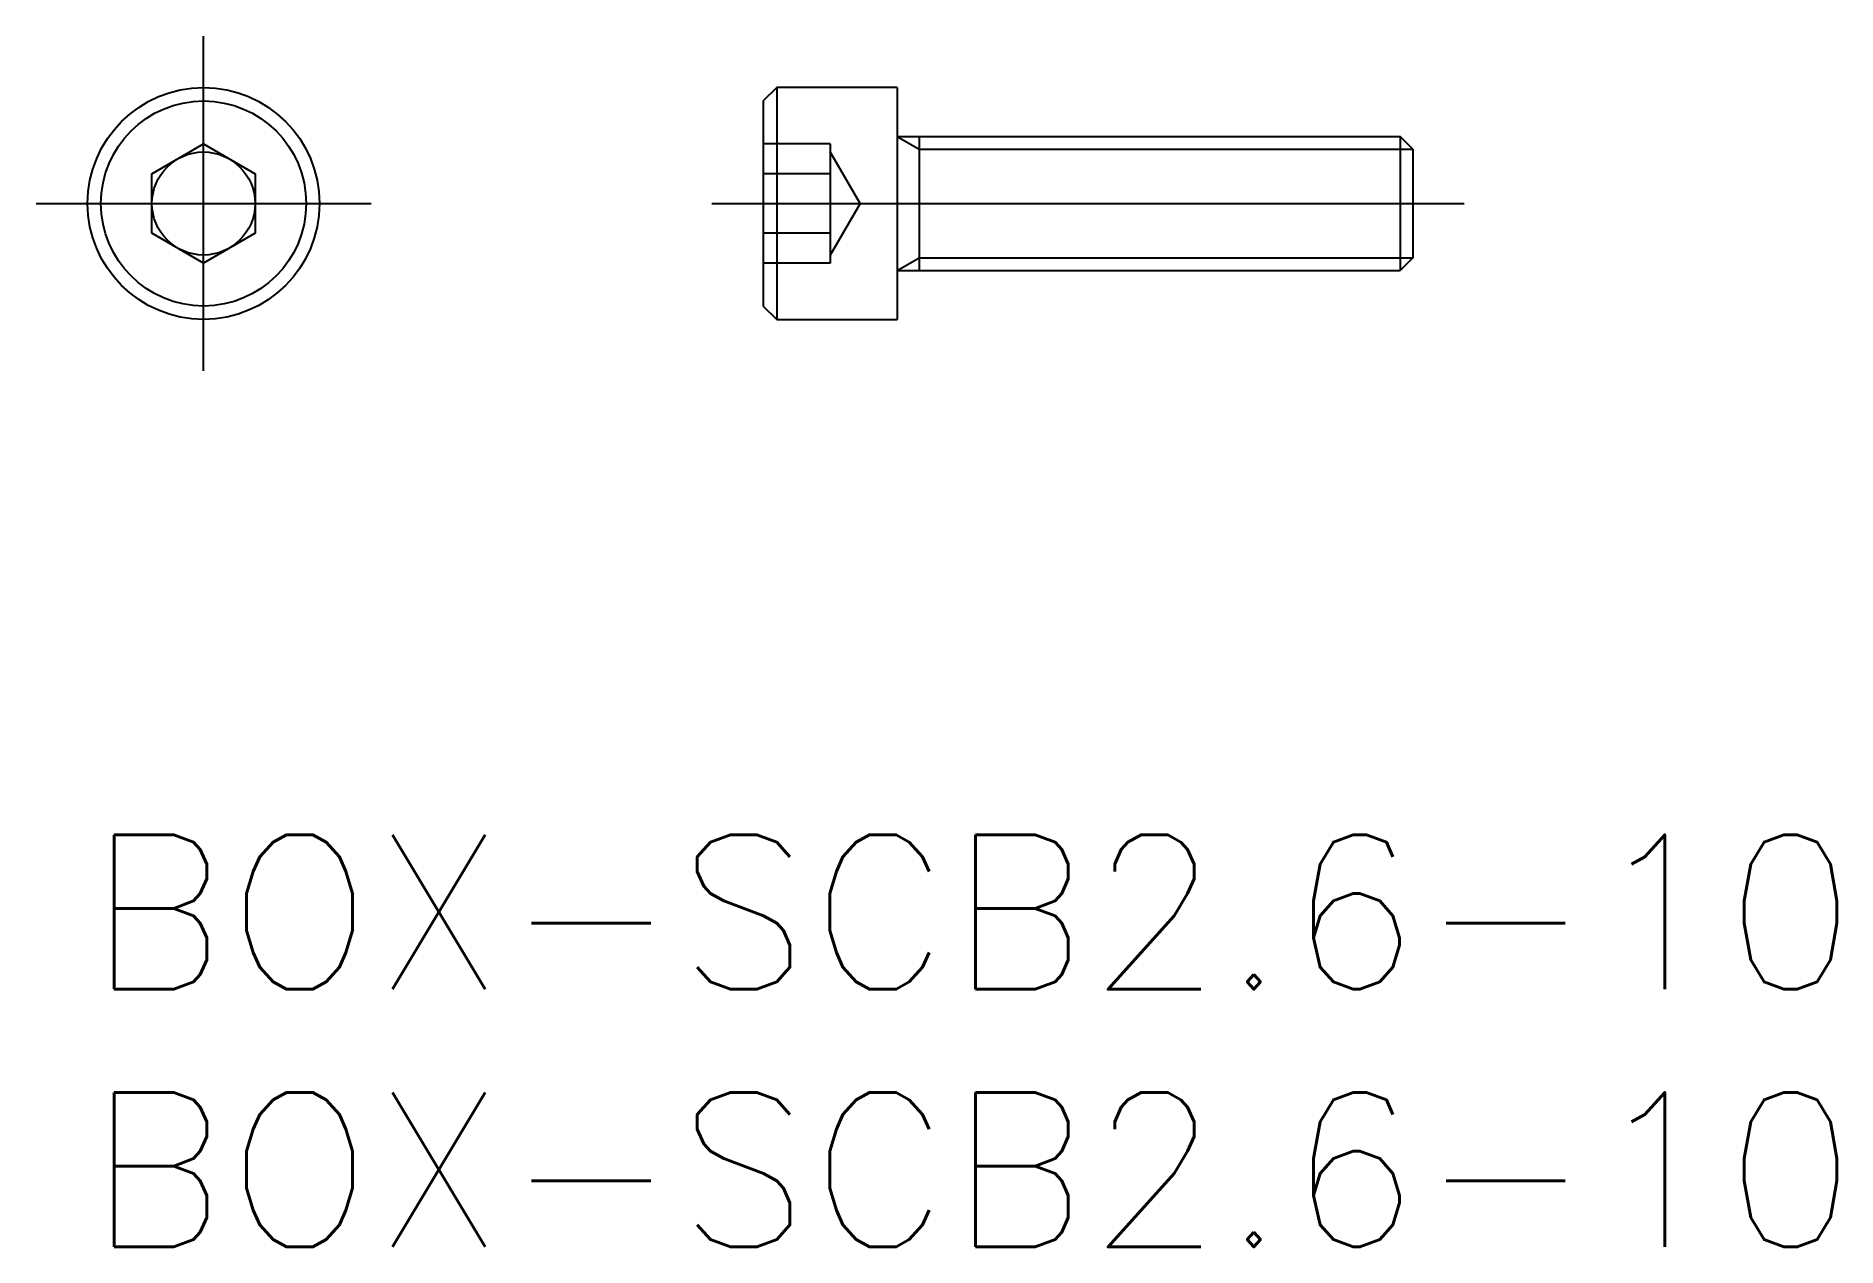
# Model space of a CAD drawing. Extents: x -1 to 33.9, y -8 to 15.5.
import ezdxf

# ---------------------------------------------------------------- set-up
doc = ezdxf.new("R2010")
doc.units = 0
doc.header["$LTSCALE"] = 0.5
doc.linetypes.add('CENTER', pattern=[50.8, 31.75, -6.35, 6.35, -6.35])
doc.linetypes.add('DASHED', pattern=[19.05, 12.7, -6.35])
for name, color, linetype in [('MSM_CENTER', 1, 'CENTER'), ('MSM_CONTINUOUS', 7, 'CONTINUOUS'), ('MSM_DASHED', 4, 'DASHED'), ('MSM_NARROW', 5, 'CONTINUOUS'), ('MSM_PART_NUMBER', 7, 'CONTINUOUS')]:
    doc.layers.add(name, color=color, linetype=linetype)
doc.styles.get("Standard").update_dxf_attribs({"font": 'txt.shx', "height": 1, "bigfont": 'bigfont.shx'})

# ---------------------------------------------------------------- blocks, each defined once
blk = doc.blocks.new('*U8')
at = {"layer": 'MSM_PART_NUMBER'}
blk.add_text('BOX-SCB2.6-10', height=3, dxfattribs=at).set_placement((0, -3))
blk = doc.blocks.new('*U9')
at = {"layer": 'MSM_PART_NUMBER'}
blk.add_text('BOX-SCB2.6-10', height=3, dxfattribs=at).set_placement((0, -8))

msp = doc.modelspace()

# ---------------------------------------------------------------- linework, layer by layer
at = {"layer": 'MSM_CENTER'}
for p, q in [((2.25, 9), (2.25, 15.5)), ((-1, 12.25), (5.5, 12.25)), ((12.111, 12.25), (26.711, 12.25))]:
    msp.add_line(p, q, dxfattribs=at)
at = {"layer": 'MSM_CONTINUOUS'}
for p, q in [((13.371, 14.5), (13.111, 14.24)), ((15.711, 14.5), (13.371, 14.5)), ((13.371, 14.5), (13.371, 10)), ((15.711, 14.5), (15.711, 10)), ((13.111, 14.24), (13.111, 10.26)), ((1.25, 12.827), (2.25, 13.405)), ((2.25, 13.405), (3.25, 12.827)), ((15.711, 13.55), (25.468, 13.55)), ((16.133, 13.55), (16.133, 10.95)), ((25.711, 13.306), (25.468, 13.55)), ((25.468, 13.55), (25.468, 10.95)), ((25.711, 13.306), (25.711, 11.193)), ((1.25, 11.673), (1.25, 12.827)), ((3.25, 12.827), (3.25, 11.673)), ((2.25, 11.095), (1.25, 11.673)), ((3.25, 11.673), (2.25, 11.095)), ((25.711, 11.193), (25.468, 10.95)), ((15.711, 10.95), (25.468, 10.95)), ((13.111, 10.26), (13.371, 10)), ((13.371, 10), (15.711, 10))]:
    msp.add_line(p, q, dxfattribs=at)
for radius in [2.25, 1.99, 1]:
    msp.add_circle((2.25, 12.25), radius, dxfattribs=at)
at = {"layer": 'MSM_DASHED'}
for p, q in [((14.411, 13.405), (13.111, 13.405)), ((14.411, 13.405), (14.411, 11.095)), ((14.988, 12.25), (14.411, 13.25)), ((14.411, 12.827), (13.111, 12.827)), ((14.988, 12.25), (14.411, 11.25)), ((14.411, 11.673), (13.111, 11.673)), ((14.411, 11.095), (13.111, 11.095))]:
    msp.add_line(p, q, dxfattribs=at)
at = {"layer": 'MSM_NARROW'}
for p, q in [((15.711, 13.55), (16.133, 13.306)), ((16.133, 13.306), (25.711, 13.306)), ((15.711, 10.95), (16.133, 11.193)), ((16.133, 11.193), (25.711, 11.193))]:
    msp.add_line(p, q, dxfattribs=at)

# ---------------------------------------------------------------- block references
at = {"layer": 'MSM_CONTINUOUS'}
for name in ['*U8', '*U9']:
    msp.add_blockref(name, (0, 0), dxfattribs=at)

doc.saveas('drawing.dxf')
